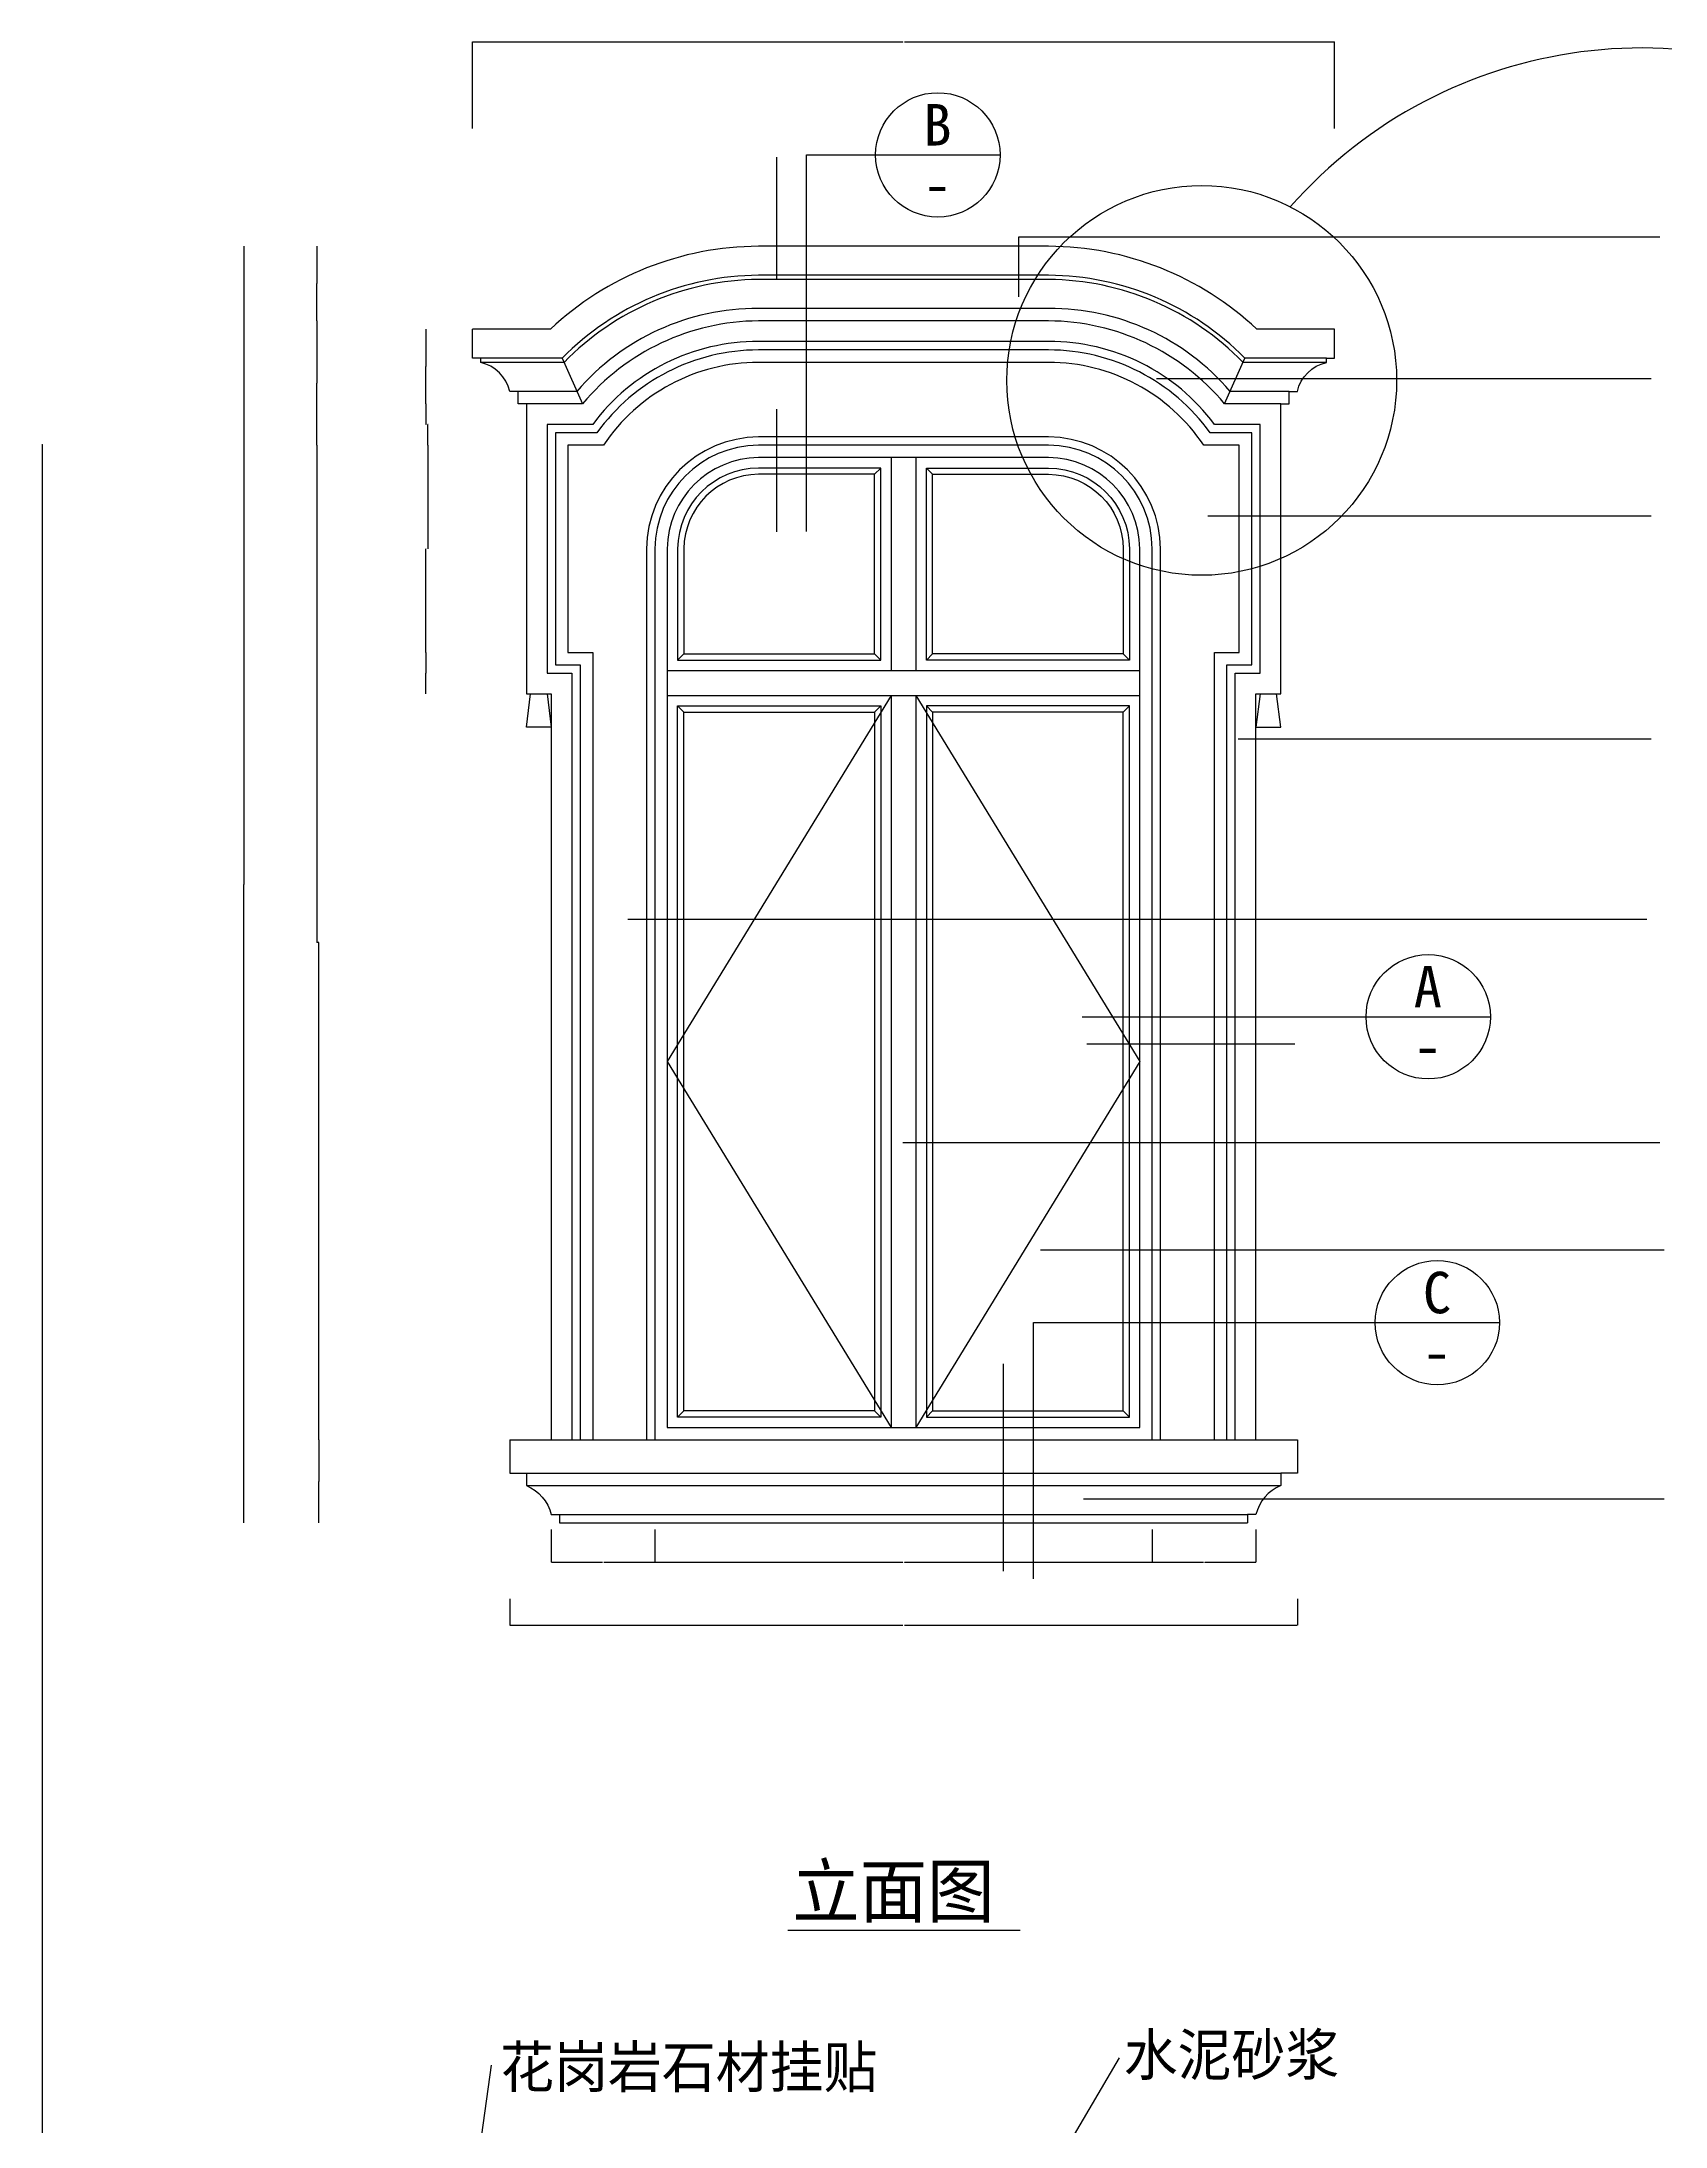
# Model space of a CAD drawing. Header units: metres. Extents: x -2 to 8875, y 0 to 11409.
# Drawn here: x -2 to 3915, y 5819 to 10849 of the extents above; entities that cross this region are included whole.
import ezdxf

# ---------------------------------------------------------------- set-up
doc = ezdxf.new("R2010")
doc.units = ezdxf.units.M
for name, color, linetype in [('3', 3, 'Continuous'), ('4', 4, 'Continuous'), ('7', 7, 'Continuous'), ('BH', 3, 'Continuous'), ('DIM', 3, 'Continuous'), ('TEXT', 3, 'Continuous')]:
    doc.layers.add(name, color=color, linetype=linetype)
doc.dimstyles.get("Standard").update_dxf_attribs({"dimtxt": 2.5, "dimasz": 2.5, "dimexe": 1.25, "dimexo": 0.625, "dimtad": 1, "dimcen": 2.5, "dimazin": 3, "dimtfac": 1, "dimtmove": 0, "dimatfit": 3})

# ---------------------------------------------------------------- blocks, each defined once
blk = doc.blocks.new('*D34')
for p, q in [((485.81, 10355.57), (485.81, 8815.57)), ((485.56, 8815.57), (485.31, 8815.57)), ((485.81, 7275.57), (485.81, 8815.57)), ((485.81, 8815.57), (485.81, 8815.57)), ((486.06, 8815.57), (486.31, 8815.57))]:
    blk.add_line(p, q)
at = {"layer": 'Defpoints'}
for p in [(485.81, 10355.57), (485.81, 8815.57), (485.81, 7275.57)]:
    blk.add_point(p, dxfattribs=at)
at = {"layer": 'DIM', "insert": (485.81, 8816.695), "char_height": 1, "attachment_point": 5}
blk.add_mtext('0', dxfattribs=at)
blk = doc.blocks.new('*D35')
for p, q in [((662.36, 9875.57), (662.36, 8675.57)), ((667.06, 8675.57), (662.11, 8675.57)), ((666.81, 7475.57), (666.81, 8675.57))]:
    blk.add_line(p, q)
at = {"layer": 'Defpoints'}
for p in [(662.36, 9875.57), (666.81, 8675.57), (666.81, 7475.57)]:
    blk.add_point(p, dxfattribs=at)
at = {"layer": 'DIM', "insert": (664.585, 8674.445), "char_height": 1, "attachment_point": 5}
blk.add_mtext('4,45', dxfattribs=at)
blk = doc.blocks.new('*D36')
for p, q in [((666.81, 7475.57), (666.81, 7375.57)), ((666.56, 7375.57), (666.31, 7375.57)), ((666.81, 7275.57), (666.81, 7375.57)), ((666.81, 7375.57), (666.81, 7375.57)), ((667.06, 7375.57), (667.31, 7375.57))]:
    blk.add_line(p, q)
at = {"layer": 'Defpoints'}
for p in [(666.81, 7475.57), (666.81, 7375.57), (666.81, 7275.57)]:
    blk.add_point(p, dxfattribs=at)
at = {"layer": 'DIM', "insert": (666.81, 7376.695), "char_height": 1, "attachment_point": 5}
blk.add_mtext('0', dxfattribs=at)
blk = doc.blocks.new('*D37')
for p, q in [((2677.71, 7259.11), (2677.71, 7180.69)), ((2927.71, 7259.11), (2927.71, 7180.69)), ((2677.96, 7180.69), (2801.21, 7180.69)), ((2804.21, 7180.69), (2927.46, 7180.69))]:
    blk.add_line(p, q)
at = {"layer": 'Defpoints'}
for p in [(2677.71, 7259.11), (2927.71, 7259.11), (2677.71, 7180.69)]:
    blk.add_point(p, dxfattribs=at)
at = {"layer": 'DIM', "insert": (2802.71, 7180.69), "char_height": 1, "attachment_point": 5}
blk.add_mtext('250', dxfattribs=at)
blk = doc.blocks.new('*D38')
for p, q in [((1227.71, 7259.11), (1227.71, 7180.69)), ((1477.71, 7259.11), (1477.71, 7180.69)), ((1227.96, 7180.69), (1351.21, 7180.69)), ((1354.21, 7180.69), (1477.46, 7180.69))]:
    blk.add_line(p, q)
at = {"layer": 'Defpoints'}
for p in [(1227.71, 7259.11), (1477.71, 7259.11), (1227.71, 7180.69)]:
    blk.add_point(p, dxfattribs=at)
at = {"layer": 'DIM', "insert": (1352.71, 7180.69), "char_height": 1, "attachment_point": 5}
blk.add_mtext('250', dxfattribs=at)
blk = doc.blocks.new('*D39')
for p, q in [((1477.71, 7259.11), (1477.71, 7180.69)), ((2677.71, 7259.11), (2677.71, 7180.69)), ((1477.96, 7180.69), (2075.71, 7180.69)), ((2079.71, 7180.69), (2677.46, 7180.69))]:
    blk.add_line(p, q)
at = {"layer": 'Defpoints'}
for p in [(1477.71, 7259.11), (2677.71, 7259.11), (1477.71, 7180.69)]:
    blk.add_point(p, dxfattribs=at)
at = {"layer": 'DIM', "insert": (2077.71, 7180.69), "char_height": 1, "attachment_point": 5}
blk.add_mtext('1200', dxfattribs=at)
blk = doc.blocks.new('*D40')
for p, q in [((1127.71, 7091.78), (1127.71, 7028.84)), ((3027.71, 7091.78), (3027.71, 7028.84)), ((1127.96, 7028.84), (2075.71, 7028.84)), ((2079.71, 7028.84), (3027.46, 7028.84))]:
    blk.add_line(p, q)
at = {"layer": 'Defpoints'}
for p in [(1127.71, 7091.78), (3027.71, 7091.78), (1127.71, 7028.84)]:
    blk.add_point(p, dxfattribs=at)
at = {"layer": 'DIM', "insert": (2077.71, 7028.84), "char_height": 1, "attachment_point": 5}
blk.add_mtext('1900', dxfattribs=at)
blk = doc.blocks.new('*D41')
for p, q in [((925.52, 10155.57), (925.52, 10065.57)), ((925.27, 10065.57), (925.02, 10065.57)), ((925.52, 9975.57), (925.52, 10065.57)), ((925.52, 10065.57), (925.52, 10065.57)), ((925.77, 10065.57), (926.02, 10065.57))]:
    blk.add_line(p, q)
at = {"layer": 'Defpoints'}
for p in [(925.52, 10155.57), (925.52, 10065.57), (925.52, 9975.57)]:
    blk.add_point(p, dxfattribs=at)
at = {"layer": 'DIM', "insert": (925.52, 10066.695), "char_height": 1, "attachment_point": 5}
blk.add_mtext('0', dxfattribs=at)
blk = doc.blocks.new('*D42')
for p, q in [((930.19, 9875.57), (930.19, 9625.57)), ((925.52, 9375.57), (925.52, 9625.57)), ((925.77, 9625.57), (925.855, 9625.57)), ((929.855, 9625.57), (929.94, 9625.57))]:
    blk.add_line(p, q)
at = {"layer": 'Defpoints'}
for p in [(930.19, 9875.57), (925.52, 9625.57), (925.52, 9375.57)]:
    blk.add_point(p, dxfattribs=at)
at = {"layer": 'DIM', "insert": (927.855, 9625.57), "char_height": 1, "attachment_point": 5}
blk.add_mtext('4,67', dxfattribs=at)
blk = doc.blocks.new('*D43')
for p, q in [((925.52, 9975.57), (925.52, 9925.57)), ((925.855, 9925.57), (925.27, 9925.57)), ((930.44, 9925.57), (929.855, 9925.57)), ((930.19, 9875.57), (930.19, 9925.57))]:
    blk.add_line(p, q)
at = {"layer": 'Defpoints'}
for p in [(925.52, 9975.57), (930.19, 9925.57), (930.19, 9875.57)]:
    blk.add_point(p, dxfattribs=at)
at = {"layer": 'DIM', "insert": (927.855, 9925.57), "char_height": 1, "attachment_point": 5}
blk.add_mtext('4,67', dxfattribs=at)
blk = doc.blocks.new('*D44')
for p, q in [((925.52, 9375.57), (925.52, 9325.57)), ((925.27, 9325.57), (925.02, 9325.57)), ((925.52, 9275.57), (925.52, 9325.57)), ((925.52, 9325.57), (925.52, 9325.57)), ((925.77, 9325.57), (926.02, 9325.57))]:
    blk.add_line(p, q)
at = {"layer": 'Defpoints'}
for p in [(925.52, 9375.57), (925.52, 9325.57), (925.52, 9275.57)]:
    blk.add_point(p, dxfattribs=at)
at = {"layer": 'DIM', "insert": (925.52, 9326.695), "char_height": 1, "attachment_point": 5}
blk.add_mtext('0', dxfattribs=at)
blk = doc.blocks.new('*D45')
for p, q in [((662.36, 10175.57), (662.36, 10025.57)), ((662.11, 10025.57), (661.86, 10025.57)), ((662.36, 9875.57), (662.36, 10025.57)), ((662.36, 10025.57), (662.36, 10025.57)), ((662.61, 10025.57), (662.86, 10025.57))]:
    blk.add_line(p, q)
at = {"layer": 'Defpoints'}
for p in [(662.36, 10175.57), (662.36, 10025.57), (662.36, 9875.57)]:
    blk.add_point(p, dxfattribs=at)
at = {"layer": 'DIM', "insert": (662.36, 10026.695), "char_height": 1, "attachment_point": 5}
blk.add_mtext('0', dxfattribs=at)
blk = doc.blocks.new('*D46')
for p, q in [((662.36, 10355.57), (662.36, 10265.57)), ((662.11, 10265.57), (661.86, 10265.57)), ((662.36, 10175.57), (662.36, 10265.57)), ((662.36, 10265.57), (662.36, 10265.57)), ((662.61, 10265.57), (662.86, 10265.57))]:
    blk.add_line(p, q)
at = {"layer": 'Defpoints'}
for p in [(662.36, 10355.57), (662.36, 10265.57), (662.36, 10175.57)]:
    blk.add_point(p, dxfattribs=at)
at = {"layer": 'DIM', "insert": (662.36, 10266.695), "char_height": 1, "attachment_point": 5}
blk.add_mtext('0', dxfattribs=at)
blk = doc.blocks.new('*D47')
for p, q in [((1037.71, 10639.42), (1037.71, 10848.56)), ((1037.96, 10848.56), (2075.71, 10848.56)), ((2079.71, 10848.56), (3117.46, 10848.56)), ((3117.71, 10639.42), (3117.71, 10848.56))]:
    blk.add_line(p, q)
at = {"layer": 'Defpoints'}
for p in [(1037.71, 10848.56), (1037.71, 10639.42), (3117.71, 10639.42)]:
    blk.add_point(p, dxfattribs=at)
at = {"layer": 'DIM', "insert": (2077.71, 10848.56), "char_height": 1, "attachment_point": 5}
blk.add_mtext('2080', dxfattribs=at)
blk = doc.blocks.new('*D58')
for p, q in [((-0.25, 9837.19), (-0.5, 9837.19)), ((0, 0), (0, 9837.19)), ((0, 0), (0, 9837.19)), ((0, 9837.19), (0, 9837.19)), ((0.25, 9837.19), (0.5, 9837.19))]:
    blk.add_line(p, q)
at = {"layer": 'Defpoints'}
for p in [(0, 9837.19), (0, 0), (0, 0)]:
    blk.add_point(p, dxfattribs=at)
at = {"layer": 'DIM', "insert": (0, 9838.315), "char_height": 1, "attachment_point": 5}
blk.add_mtext('R550', dxfattribs=at)
blk = doc.blocks.new('*D59')
for p, q in [((-0.25, 9877.07), (-0.5, 9877.07)), ((0, 0), (0, 9877.07)), ((0, 0), (0, 9877.07)), ((0, 9877.07), (0, 9877.07)), ((0.25, 9877.07), (0.5, 9877.07))]:
    blk.add_line(p, q)
at = {"layer": 'Defpoints'}
for p in [(0, 9877.07), (0, 0), (0, 0)]:
    blk.add_point(p, dxfattribs=at)
at = {"layer": 'DIM', "insert": (0, 9878.195), "char_height": 1, "attachment_point": 5}
blk.add_mtext('R730', dxfattribs=at)
blk = doc.blocks.new('*D61')
for p, q in [((-0.25, 9478.48), (-0.5, 9478.48)), ((0, 0), (0, 9478.48)), ((0, 0), (0, 9478.48)), ((0, 9478.48), (0, 9478.48)), ((0.25, 9478.48), (0.5, 9478.48))]:
    blk.add_line(p, q)
at = {"layer": 'Defpoints'}
for p in [(0, 9478.48), (0, 0), (0, 0)]:
    blk.add_point(p, dxfattribs=at)
at = {"layer": 'DIM', "insert": (0, 9479.605), "char_height": 1, "attachment_point": 5}
blk.add_mtext('R270', dxfattribs=at)

msp = doc.modelspace()

# ---------------------------------------------------------------- hatches: boundary and pattern name
at = {"layer": 'BH'}
h = msp.add_hatch(dxfattribs=at)
h.set_pattern_fill('AR-RROOF', scale=400)
h.paths.add_polyline_path([(1547.71, 9371.89), (2007.71, 9371.89), (2007.71, 9805.57), (1727.71, 9805.57, 0.41), (1547.71, 9625.57)])
h.paths.add_polyline_path([(1547.71, 7545.57), (2007.71, 7545.57), (2007.71, 9231.89), (1547.71, 9231.89)])
h.paths.add_polyline_path([(2607.71, 9231.89), (2147.71, 9231.89), (2147.71, 7545.57), (2607.71, 7545.57)])
h.paths.add_polyline_path([(2607.71, 9371.89), (2607.71, 9625.57, 0.41), (2427.71, 9805.57), (2147.71, 9805.57), (2147.71, 9371.89)])

# ---------------------------------------------------------------- linework, layer by layer
at = {"layer": '3'}
for p, q in [((1254.43, 10085.57), (1303.45, 9975.57)), ((2851.98, 9975.57), (2901, 10085.57)), ((2007.71, 9805.57), (2022.71, 9820.57)), ((2147.71, 9805.57), (2132.71, 9820.57)), ((1547.71, 9371.89), (1532.71, 9356.89)), ((2607.71, 9371.89), (2622.71, 9356.89)), ((2047.71, 9271.89), (1507.71, 8388.73)), ((2107.71, 9271.89), (2647.71, 8388.73)), ((1547.71, 9231.89), (1532.71, 9246.89)), ((2007.71, 9231.89), (2022.71, 9246.89)), ((2147.71, 9231.89), (2132.71, 9246.89)), ((2607.71, 9231.89), (2622.71, 9246.89)), ((1507.71, 8388.73), (2047.71, 7505.57)), ((2647.71, 8388.73), (2107.71, 7505.57)), ((1547.71, 7545.57), (1532.71, 7530.57)), ((2007.71, 7545.57), (2022.71, 7530.57)), ((2147.71, 7545.57), (2132.71, 7530.57)), ((2607.71, 7545.57), (2622.71, 7530.57))]:
    msp.add_line(p, q, dxfattribs=at)
for points in [[(2007.71, 9371.89), (2007.71, 9805.57), (1727.71, 9805.57, 0.41), (1547.71, 9625.57), (1547.71, 9371.89), (2007.71, 9371.89), (2022.71, 9356.89), (2022.71, 9820.57), (1727.71, 9820.57, 0.41), (1532.71, 9625.57), (1532.71, 9356.89), (2022.71, 9356.89)], [(2147.71, 9371.89), (2147.71, 9805.57), (2427.71, 9805.57, -0.41), (2607.71, 9625.57), (2607.71, 9371.89), (2147.71, 9371.89), (2132.71, 9356.89), (2132.71, 9820.57), (2427.71, 9820.57, -0.41), (2622.71, 9625.57), (2622.71, 9356.89), (2132.71, 9356.89)]]:
    msp.add_lwpolyline(points, format="xyb", dxfattribs=at)
for points in [[(2022.71, 7530.57), (1532.71, 7530.57), (1532.71, 9246.89), (2022.71, 9246.89), (2022.71, 7530.57)], [(2007.71, 7545.57), (1547.71, 7545.57), (1547.71, 9231.89), (2007.71, 9231.89), (2007.71, 7545.57)], [(2132.71, 7530.57), (2622.71, 7530.57), (2622.71, 9246.89), (2132.71, 9246.89), (2132.71, 7530.57)], [(2147.71, 7545.57), (2607.71, 7545.57), (2607.71, 9231.89), (2147.71, 9231.89), (2147.71, 7545.57)]]:
    msp.add_lwpolyline(points, close=True, dxfattribs=at)
msp.add_circle((2797.04, 10032.02), 470.19, dxfattribs=at)
msp.add_arc((3858.83, 9703.92), 1130.1, 56.33, 138.63, dxfattribs=at)
at = {"layer": '4'}
for p, q in [((1127.71, 7475.57), (3027.71, 7475.57)), ((1167.71, 7395.57), (2987.71, 7395.57)), ((1247.71, 7295.57), (2907.71, 7295.57)), ((1247.71, 7275.57), (2907.71, 7275.57))]:
    msp.add_line(p, q, dxfattribs=at)
for points in [[(3117.71, 10155.57), (2929.71, 10155.57, 0.19), (2427.71, 10355.57), (1727.71, 10355.57, 0.19), (1225.72, 10155.57), (1037.71, 10155.57)], [(3097.71, 10085.57), (2901, 10085.57, 0.2), (2427.71, 10285.57), (1727.71, 10285.57, 0.2), (1254.43, 10085.57), (1057.71, 10085.57)], [(3097.71, 10075.57), (2896.76, 10075.57, 0.2), (2427.71, 10275.57), (1727.71, 10275.57, 0.2), (1258.67, 10075.57), (1057.71, 10075.57)], [(3007.71, 10005.57), (2865.89, 10005.57, 0.22), (2427.71, 10205.57), (1727.71, 10205.57, 0.22), (1289.54, 10005.57), (1147.71, 10005.57)], [(2987.71, 9975.57), (2851.98, 9975.57, 0.22), (2427.71, 10175.57), (1727.71, 10175.57, 0.22), (1303.45, 9975.57), (1167.71, 9975.57)], [(1167.71, 9975.57), (1147.71, 9975.57), (1147.71, 10005.57), (1127.71, 10005.57, 0.28), (1057.71, 10075.57), (1057.71, 10085.57), (1037.71, 10085.57), (1037.71, 10155.57)], [(2987.71, 9975.57), (3007.71, 9975.57), (3007.71, 10005.57), (3027.71, 10005.57, -0.28), (3097.71, 10075.57), (3097.71, 10085.57), (3117.71, 10085.57), (3117.71, 10155.57)], [(2917.71, 9905.57), (2817.59, 9905.57, 0.24), (2427.71, 10105.57), (1727.71, 10105.57, 0.24), (1337.84, 9905.57), (1237.71, 9905.57)], [(2677.71, 7475.57), (2677.71, 9625.57, 0.41), (2427.71, 9875.57), (1727.71, 9875.57, 0.41), (1477.71, 9625.57), (1477.71, 7475.57)], [(1127.71, 7475.57), (1127.71, 7395.57), (1167.71, 7395.57), (1167.71, 7365.57, -0.24), (1227.71, 7295.57), (1247.71, 7295.57), (1247.71, 7275.57)], [(3027.71, 7475.57), (3027.71, 7395.57), (2987.71, 7395.57), (2987.71, 7365.57, 0.24), (2927.71, 7295.57), (2907.71, 7295.57), (2907.71, 7275.57)]]:
    msp.add_lwpolyline(points, format="xyb", dxfattribs=at)
for points in [[(1167.71, 9975.57), (1167.71, 9275.57), (1227.71, 9275.57), (1227.71, 7475.57)], [(2927.71, 7475.57), (2927.71, 9275.57), (2987.71, 9275.57), (2987.71, 9975.57)], [(1237.71, 9905.57), (1237.71, 9345.57), (1297.71, 9345.57), (1297.71, 7475.57)], [(2857.71, 7475.57), (2857.71, 9345.57), (2917.71, 9345.57), (2917.71, 9905.57)]]:
    msp.add_lwpolyline(points, dxfattribs=at)
at = {"layer": '7'}
for p, q in [((2047.71, 9845.57), (2047.71, 9331.89)), ((2107.71, 9845.57), (2107.71, 9331.89)), ((1507.71, 9331.89), (2647.71, 9331.89)), ((1507.71, 9271.89), (2647.71, 9271.89)), ((2047.71, 9271.89), (2047.71, 7505.57)), ((2107.71, 9271.89), (2107.71, 7505.57)), ((1167.71, 7365.57), (2987.71, 7365.57))]:
    msp.add_line(p, q, dxfattribs=at)
for points in [[(2937.71, 9925.57), (2827.71, 9925.57, 0.24), (2427.71, 10125.57), (1727.71, 10125.57, 0.24), (1327.71, 9925.57), (1217.71, 9925.57)], [(2887.71, 9875.57), (2801.88, 9875.57, 0.25), (2427.71, 10075.57), (1727.71, 10075.57, 0.25), (1353.55, 9875.57), (1267.71, 9875.57)], [(2697.71, 7475.57), (2697.71, 9625.57, 0.41), (2427.71, 9895.57), (1727.71, 9895.57, 0.41), (1457.71, 9625.57), (1457.71, 7475.57)]]:
    msp.add_lwpolyline(points, format="xyb", dxfattribs=at)
for points in [[(1217.71, 9925.57), (1217.71, 9325.57), (1277.71, 9325.57), (1277.71, 7475.57)], [(2877.71, 7475.57), (2877.71, 9325.57), (2937.71, 9325.57), (2937.71, 9925.57)], [(1267.71, 9875.57), (1267.71, 9375.57), (1327.71, 9375.57), (1327.71, 7475.57)], [(2827.71, 7475.57), (2827.71, 9375.57), (2887.71, 9375.57), (2887.71, 9875.57)], [(1217.71, 9275.57), (1227.71, 9195.57), (1167.71, 9195.57), (1177.71, 9275.57)], [(2937.71, 9275.57), (2927.71, 9195.57), (2987.71, 9195.57), (2977.71, 9275.57)]]:
    msp.add_lwpolyline(points, dxfattribs=at)
msp.add_lwpolyline([(2647.71, 7505.57), (2647.71, 9625.57, 0.41), (2427.71, 9845.57), (1727.71, 9845.57, 0.41), (1507.71, 9625.57), (1507.71, 7505.57), (2647.71, 7505.57)], format="xyb", close=True, dxfattribs=at)
at = {"layer": 'DIM'}
for p, q in [((1771.67, 10275.08), (1771.67, 10570.95)), ((1843.85, 9667.62), (1843.85, 10576.07)), ((1843.85, 10576.07), (2010.38, 10576.07)), ((1771.67, 9666.94), (1771.67, 9962.81)), ((2508.49, 8496.54), (3193.47, 8496.54)), ((2519.87, 8430.94), (3021.33, 8430.94)), ((2391.39, 7758.57), (3215.39, 7758.57)), ((2391.39, 7140.6), (2391.39, 7758.57)), ((2319.22, 7158.87), (2319.22, 7659.12))]:
    msp.add_line(p, q, dxfattribs=at)
for points in [[(2010.38, 10576.07), (2310.38, 10576.07)], [(3193.47, 8496.54), (3493.47, 8496.54)], [(3215.39, 7758.57), (3515.39, 7758.57)]]:
    msp.add_lwpolyline(points, dxfattribs=at)
for centre in [(2160.38, 10576.07), (3343.47, 8496.54), (3365.39, 7758.57)]:
    msp.add_circle(centre, 150, dxfattribs=at)
at = {"layer": 'TEXT'}
msp.add_line((1798.9, 6292.58), (2359.08, 6292.58), dxfattribs=at)

# ---------------------------------------------------------------- texts
at = {"layer": 'DIM'}
for s, p in [('B', (2125.4, 10598.74)), ('-', (2125.14, 10455.41)), ('A', (3308.49, 8519.2)), ('-', (3308.23, 8375.88)), ('C', (3330.68, 7781.23)), ('-', (3330.15, 7637.91))]:
    msp.add_text(s, height=100, dxfattribs=at).set_placement(p)
at = {"layer": 'TEXT'}
for s, height, p in [('立面图', 125, (1809.46, 6324.39)), ('水泥砂浆', 100, (2608.81, 5942.36)), ('花岗岩石材挂贴', 100, (1104.54, 5912.75))]:
    msp.add_text(s, height=height, dxfattribs=at).set_placement(p)

# ---------------------------------------------------------------- dimensions: what is measured, and where the dimension line sits
at = {"layer": 'DIM'}
for base, p1, p2, picture, middle in [((1037.71, 10848.56), (1037.71, 10639.42), (3117.71, 10639.42), '*D47', (2077.71, 10848.56)), ((485.81, 8815.57), (485.81, 10355.57), (485.81, 7275.57), '*D34', (485.81, 8816.695)), ((662.36, 10265.57), (662.36, 10175.57), (662.36, 10355.57), '*D46', (662.36, 10266.695)), ((662.36, 10025.57), (662.36, 9875.57), (662.36, 10175.57), '*D45', (662.36, 10026.695)), ((925.52, 10065.57), (925.52, 9975.57), (925.52, 10155.57), '*D41', (925.52, 10066.695)), ((930.19, 9925.57), (930.19, 9875.57), (925.52, 9975.57), '*D43', (927.855, 9925.57)), ((666.81, 8675.57), (666.81, 7475.57), (662.36, 9875.57), '*D35', (664.585, 8674.445)), ((925.52, 9625.57), (925.52, 9375.57), (930.19, 9875.57), '*D42', (927.855, 9625.57)), ((925.52, 9325.57), (925.52, 9275.57), (925.52, 9375.57), '*D44', (925.52, 9326.695)), ((666.81, 7375.57), (666.81, 7275.57), (666.81, 7475.57), '*D36', (666.81, 7376.695)), ((1227.71, 7180.69), (1227.71, 7259.11), (1477.71, 7259.11), '*D38', (1352.71, 7180.69)), ((1477.71, 7180.69), (1477.71, 7259.11), (2677.71, 7259.11), '*D39', (2077.71, 7180.69)), ((2677.71, 7180.69), (2677.71, 7259.11), (2927.71, 7259.11), '*D37', (2802.71, 7180.69)), ((1127.71, 7028.84), (1127.71, 7091.78), (3027.71, 7091.78), '*D40', (2077.71, 7028.84))]:
    dim = msp.add_linear_dim(base=base, p1=p1, p2=p2, dimstyle='Standard', dxfattribs=at)
    dim.commit()
    dim.dimension.update_dxf_attribs({"geometry": picture, "text_midpoint": middle})
for base, text, picture, middle in [((0, 9877.07), 'R730', '*D59', (0, 9878.195)), ((0, 9837.19), 'R550', '*D58', (0, 9838.315)), ((0, 9478.48), 'R270', '*D61', (0, 9479.605))]:
    dim = msp.add_linear_dim(base=base, p1=(0, 0), p2=(0, 0), text=text, dimstyle='Standard', dxfattribs=at)
    dim.commit()
    dim.dimension.update_dxf_attribs({"geometry": picture, "text_midpoint": middle})

# ---------------------------------------------------------------- leaders
for points in [[(2355.89, 10233.54), (2355.89, 10378.53), (3902.29, 10378.53)], [(2687.73, 10036.78), (3881.55, 10036.78)], [(2812.17, 9705.38), (3881.55, 9705.38)], [(2884.76, 9166.86), (3881.55, 9166.86)], [(1412.22, 8731.91), (3871.18, 8731.91)], [(2075.9, 8193.39), (3902.29, 8193.39)], [(2407.74, 7934.48), (3912.66, 7934.48)], [(2511.44, 7333.83), (3912.66, 7333.83)], [(869.38, 4438.92), (1083.69, 5967.08)], [(1883.3, 4766.46), (2598.62, 5984.35)]]:
    msp.add_leader(points, dimstyle='Standard', dxfattribs=at)

doc.saveas('drawing.dxf')
